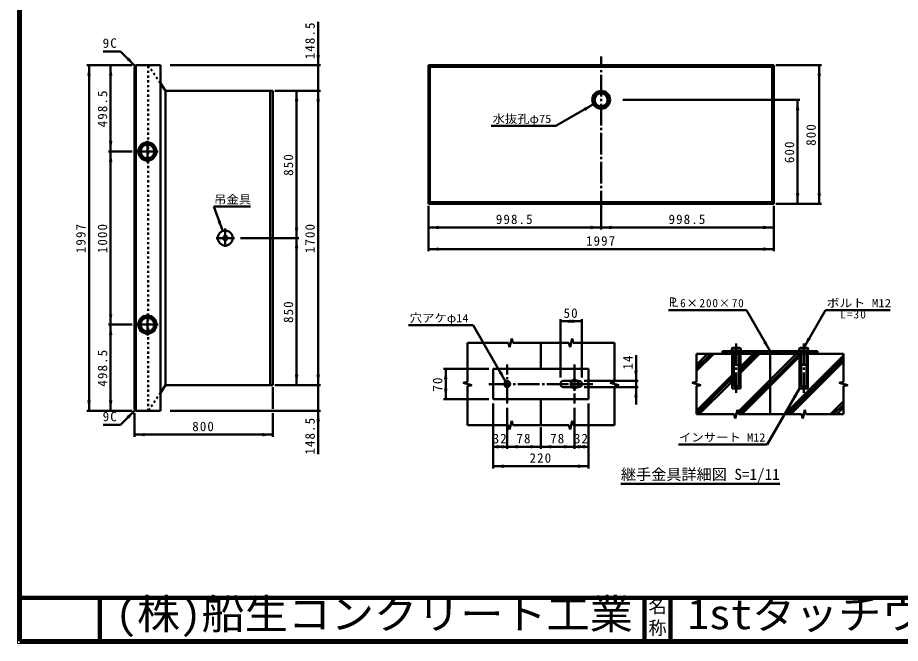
# Model space of a CAD drawing. Units: millimetres, scale not verified, with parts at other scales. Extents: x 100 to 4105, y 100 to 2870.
# Drawn here: x 100 to 2141, y 100 to 1546 of the extents above; entities that cross this region are included whole.
import ezdxf
from ezdxf.enums import TextEntityAlignment as Align

# ---------------------------------------------------------------- set-up
doc = ezdxf.new("R2010")
doc.units = ezdxf.units.MM
doc.header["$LTSCALE"] = 5
for name, pattern in [('USER1', [8, 4, -4]), ('USER2', [13.4, 10, -1.2, 1, -1.2]), ('USER3', [2.2, 1, -1.2])]:
    doc.linetypes.add(name, pattern=pattern)
doc.layers.add('V-nasSTD', color=7, linetype='Continuous', lineweight=50)
doc.styles.add('ＭＳ ゴシック', font='')
doc.styles.get('ＭＳ ゴシック').set_extended_font_data('MS Gothic')

msp = doc.modelspace()

# ---------------------------------------------------------------- hatches: boundary and pattern name
at = {"layer": 'V-nasSTD'}
for points in [[(354.904, 1451.358), (357.733, 1454.186), (371.875, 1434.387), (352.076, 1448.529)], [(795.075, 1460.187), (799.075, 1460.187), (795.075, 1436.187), (791.075, 1460.187)], [(265.075, 1412.187), (261.075, 1412.187), (265.075, 1436.187), (269.075, 1412.187)], [(315.075, 1412.187), (311.075, 1412.187), (315.075, 1436.187), (319.075, 1412.187)], [(1953.875, 1412.187), (1949.875, 1412.187), (1953.875, 1436.187), (1957.875, 1412.187)], [(745.075, 1352.787), (741.075, 1352.787), (745.075, 1376.787), (749.075, 1352.787)], [(795.075, 1352.787), (791.075, 1352.787), (795.075, 1376.787), (799.075, 1352.787)], [(1903.875, 1332.187), (1899.875, 1332.187), (1903.875, 1356.187), (1907.875, 1332.187)], [(1410.85, 1333.887), (1408.85, 1337.351), (1431.635, 1345.887), (1412.85, 1330.423)], [(315.075, 1260.787), (319.075, 1260.787), (315.075, 1236.787), (311.075, 1260.787)], [(315.075, 1212.787), (311.075, 1212.787), (315.075, 1236.787), (319.075, 1212.787)], [(1903.875, 1140.187), (1907.875, 1140.187), (1903.875, 1116.187), (1899.875, 1140.187)], [(1953.875, 1140.187), (1957.875, 1140.187), (1953.875, 1116.187), (1949.875, 1140.187)], [(565.984, 1075.503), (569.742, 1076.871), (574.192, 1052.95), (562.225, 1074.135)], [(1074.075, 1061.187), (1074.075, 1057.187), (1050.075, 1061.187), (1074.075, 1065.187)], [(1425.475, 1061.187), (1425.475, 1065.187), (1449.475, 1061.187), (1425.475, 1057.187)], [(1473.475, 1061.187), (1473.475, 1057.187), (1449.475, 1061.187), (1473.475, 1065.187)], [(1824.875, 1061.187), (1824.875, 1065.187), (1848.875, 1061.187), (1824.875, 1057.187)], [(745.075, 1060.787), (749.075, 1060.787), (745.075, 1036.787), (741.075, 1060.787)], [(745.075, 1012.787), (741.075, 1012.787), (745.075, 1036.787), (749.075, 1012.787)], [(1074.075, 1011.187), (1074.075, 1007.187), (1050.075, 1011.187), (1074.075, 1015.187)], [(1824.875, 1011.187), (1824.875, 1015.187), (1848.875, 1011.187), (1824.875, 1007.187)], [(315.075, 860.787), (319.075, 860.787), (315.075, 836.787), (311.075, 860.787)], [(1379.119, 844.382), (1379.119, 840.382), (1355.119, 844.382), (1379.119, 848.382)], [(1381.119, 844.382), (1381.119, 848.382), (1405.119, 844.382), (1381.119, 840.382)], [(315.075, 812.787), (311.075, 812.787), (315.075, 836.787), (319.075, 812.787)], [(1828.119, 796.167), (1831.584, 798.167), (1840.119, 775.382), (1824.655, 794.167)], [(1930.119, 804.167), (1933.584, 802.167), (1918.119, 783.382), (1926.655, 806.167)], [(745.075, 720.787), (749.075, 720.787), (745.075, 696.787), (741.075, 720.787)], [(795.075, 720.787), (799.075, 720.787), (795.075, 696.787), (791.075, 720.787)], [(1090.119, 710.382), (1086.119, 710.382), (1090.119, 734.382), (1094.119, 710.382)], [(1216.619, 726.229), (1220.084, 728.229), (1228.619, 705.445), (1213.155, 724.229)], [(1530.119, 730.382), (1534.119, 730.382), (1530.119, 706.382), (1526.119, 730.382)], [(1090.119, 688.382), (1094.119, 688.382), (1090.119, 664.382), (1086.119, 688.382)], [(1530.119, 668.382), (1526.119, 668.382), (1530.119, 692.382), (1534.119, 668.382)], [(1896.619, 668.598), (1900.084, 666.598), (1908.619, 689.382), (1893.155, 670.598)], [(265.075, 661.387), (269.075, 661.387), (265.075, 637.387), (261.075, 661.387)], [(315.075, 661.387), (319.075, 661.387), (315.075, 637.387), (311.075, 661.387)], [(354.904, 622.217), (357.733, 619.388), (371.875, 639.187), (352.076, 625.045)], [(795.075, 613.387), (791.075, 613.387), (795.075, 637.387), (799.075, 613.387)], [(394.075, 582.387), (394.075, 578.387), (370.075, 582.387), (394.075, 586.387)], [(666.075, 582.387), (666.075, 586.387), (690.075, 582.387), (666.075, 578.387)], [(1224.119, 554.382), (1224.119, 550.382), (1200.119, 554.382), (1224.119, 558.382)], [(1208.119, 554.382), (1208.119, 558.382), (1232.119, 554.382), (1208.119, 550.382)], [(1256.119, 554.382), (1256.119, 550.382), (1232.119, 554.382), (1256.119, 558.382)], [(1286.119, 554.382), (1286.119, 558.382), (1310.119, 554.382), (1286.119, 550.382)], [(1334.119, 554.382), (1334.119, 550.382), (1310.119, 554.382), (1334.119, 558.382)], [(1364.119, 554.382), (1364.119, 558.382), (1388.119, 554.382), (1364.119, 550.382)], [(1412.119, 554.382), (1412.119, 550.382), (1388.119, 554.382), (1412.119, 558.382)], [(1396.119, 554.382), (1396.119, 558.382), (1420.119, 554.382), (1396.119, 550.382)], [(1224.119, 509.382), (1224.119, 505.382), (1200.119, 509.382), (1224.119, 513.382)], [(1396.119, 509.382), (1396.119, 513.382), (1420.119, 509.382), (1396.119, 505.382)]]:
    msp.add_hatch(color=256, dxfattribs=at).paths.add_polyline_path(points)

# ---------------------------------------------------------------- linework, layer by layer
at = {"layer": 'V-nasSTD', "lineweight": 100}
for p, q in [((105, 2865), (105, 105)), ((105, 205), (4100, 205)), ((290, 205), (290, 105)), ((1550, 205), (1550, 105)), ((1610, 205), (1610, 105)), ((105, 105), (4100, 105))]:
    msp.add_line(p, q, dxfattribs=at)
at = {"layer": 'V-nasSTD'}
for p, q in [((795.075, 1436.187), (795.075, 1536.187)), ((337.934, 1468.328), (297.934, 1468.328)), ((371.875, 1434.387), (337.934, 1468.328)), ((365.075, 1436.187), (260.075, 1436.187)), ((265.075, 1436.187), (265.075, 637.387)), ((315.075, 1236.787), (315.075, 1436.187)), ((373.675, 1436.187), (370.075, 1432.587)), ((370.075, 1432.587), (370.075, 640.987)), ((430.075, 1436.187), (373.675, 1436.187)), ((373.675, 1436.187), (373.675, 637.387)), ((430.075, 637.387), (430.075, 1436.187)), ((453.075, 1436.187), (800.075, 1436.187)), ((795.075, 1376.787), (795.075, 1436.187)), ((1050.075, 1436.187), (1050.075, 1116.187)), ((1848.875, 1436.187), (1050.075, 1436.187)), ((1050.075, 1436.187), (1053.675, 1432.587)), ((1053.675, 1432.587), (1053.675, 1119.787)), ((1845.275, 1432.587), (1053.675, 1432.587)), ((1845.275, 1432.587), (1848.875, 1436.187)), ((1845.275, 1119.787), (1845.275, 1432.587)), ((1848.875, 1116.187), (1848.875, 1436.187)), ((1958.875, 1436.187), (1853.875, 1436.187)), ((1953.875, 1436.187), (1953.875, 1116.187)), ((430.075, 1394.607), (442.075, 1376.787)), ((690.075, 1376.787), (442.075, 1376.787)), ((442.075, 696.787), (442.075, 1376.787)), ((684.075, 696.787), (684.075, 1376.787)), ((690.075, 696.787), (690.075, 1376.787)), ((695.075, 1376.787), (800.075, 1376.787)), ((745.075, 1036.787), (745.075, 1376.787)), ((795.075, 696.787), (795.075, 1376.787)), ((1908.875, 1356.187), (1499.875, 1356.187)), ((1903.875, 1356.187), (1903.875, 1116.187)), ((1345.032, 1295.887), (1431.635, 1345.887)), ((1195.032, 1295.887), (1345.032, 1295.887)), ((365.075, 1236.787), (310.075, 1236.787)), ((315.075, 836.787), (315.075, 1236.787)), ((574.192, 1052.95), (553.671, 1109.332)), ((553.671, 1109.332), (638.671, 1109.332)), ((1053.675, 1119.787), (1050.075, 1116.187)), ((1050.075, 1116.187), (1848.875, 1116.187)), ((1050.075, 1111.187), (1050.075, 1006.187)), ((1053.675, 1119.787), (1845.275, 1119.787)), ((1449.475, 1111.187), (1449.475, 1056.187)), ((1845.275, 1119.787), (1848.875, 1116.187)), ((1848.875, 1111.187), (1848.875, 1006.187)), ((1958.875, 1116.187), (1853.875, 1116.187)), ((1050.075, 1061.187), (1449.475, 1061.187)), ((1449.475, 1061.187), (1848.875, 1061.187)), ((615.075, 1036.787), (750.075, 1036.787)), ((745.075, 696.787), (745.075, 1036.787)), ((1050.075, 1011.187), (1848.875, 1011.187)), ((1605.501, 869.985), (1785.501, 869.985)), ((1785.501, 869.985), (1840.119, 775.382)), ((1968.119, 869.985), (1918.119, 783.382)), ((1968.119, 869.985), (2118.119, 869.985)), ((1355.119, 849.382), (1355.119, 714.382)), ((1355.119, 844.382), (1405.119, 844.382)), ((1405.119, 849.382), (1405.119, 714.382)), ((365.075, 836.787), (310.075, 836.787)), ((315.075, 637.387), (315.075, 836.787)), ((1003.619, 835.348), (1153.619, 835.348)), ((1228.619, 705.445), (1153.619, 835.348)), ((1242.619, 804.382), (1237.619, 784.382)), ((1242.619, 804.382), (1245.119, 794.382)), ((1382.619, 804.382), (1377.619, 784.382)), ((1382.619, 804.382), (1385.119, 794.382)), ((1140.119, 794.382), (1235.119, 794.382)), ((1140.119, 704.382), (1140.119, 794.382)), ((1235.119, 794.382), (1237.619, 784.382)), ((1245.119, 794.382), (1375.119, 794.382)), ((1310.119, 794.382), (1310.119, 734.382)), ((1375.119, 794.382), (1377.619, 784.382)), ((1385.119, 794.382), (1480.119, 794.382)), ((1480.119, 794.382), (1480.119, 704.382)), ((1753.619, 783.382), (1751.619, 781.382)), ((1751.619, 781.382), (1751.619, 775.382)), ((1772.619, 781.382), (1751.619, 781.382)), ((1770.619, 783.382), (1753.619, 783.382)), ((1770.619, 783.382), (1772.619, 781.382)), ((1772.619, 775.382), (1772.619, 781.382)), ((1909.619, 783.382), (1907.619, 781.382)), ((1907.619, 781.382), (1907.619, 775.382)), ((1928.619, 781.382), (1907.619, 781.382)), ((1926.619, 783.382), (1909.619, 783.382)), ((1926.619, 783.382), (1928.619, 781.382)), ((1928.619, 775.382), (1928.619, 781.382)), ((1530.119, 706.382), (1530.119, 766.382)), ((1670.119, 769.382), (1670.119, 704.382)), ((2010.119, 769.382), (1670.119, 769.382)), ((1695.823, 769.382), (1670.119, 743.678)), ((1702.894, 769.382), (1670.119, 736.607)), ((1709.965, 769.382), (1670.119, 729.536)), ((1950.119, 775.382), (1730.119, 775.382)), ((1730.119, 775.382), (1730.119, 769.382)), ((1731.179, 769.382), (1737.179, 775.382)), ((1738.25, 769.382), (1744.25, 775.382)), ((1745.321, 769.382), (1751.321, 775.382)), ((1751.619, 775.382), (1772.619, 775.382)), ((1752.392, 769.382), (1756.119, 773.11)), ((1752.619, 689.382), (1752.619, 769.382)), ((1756.119, 745.382), (1756.119, 775.382)), ((1900.884, 769.382), (1765.872, 634.37)), ((1907.955, 769.382), (1767.955, 629.382)), ((1772.534, 775.382), (1768.119, 770.968)), ((1768.119, 775.382), (1768.119, 745.382)), ((1771.619, 689.382), (1771.619, 769.382)), ((1801.889, 769.382), (1771.619, 739.112)), ((1808.96, 769.382), (1771.619, 732.041)), ((1816.031, 769.382), (1771.619, 724.97)), ((1773.605, 769.382), (1779.605, 775.382)), ((1775.026, 629.382), (1908.619, 762.975)), ((1780.676, 769.382), (1786.676, 775.382)), ((1787.747, 769.382), (1793.747, 775.382)), ((1794.818, 769.382), (1800.818, 775.382)), ((1801.889, 769.382), (1807.889, 775.382)), ((1808.96, 769.382), (1814.96, 775.382)), ((1816.031, 769.382), (1822.031, 775.382)), ((1823.103, 769.382), (1829.103, 775.382)), ((1830.174, 769.382), (1836.174, 775.382)), ((1837.245, 769.382), (1840.119, 772.257)), ((1843.245, 775.382), (1840.119, 772.257)), ((1840.119, 769.382), (1840.119, 629.382)), ((1844.316, 769.382), (1850.316, 775.382)), ((1851.387, 769.382), (1857.387, 775.382)), ((1858.458, 769.382), (1864.458, 775.382)), ((1865.529, 769.382), (1871.529, 775.382)), ((1872.6, 769.382), (1878.6, 775.382)), ((1874.021, 629.382), (2010.119, 765.48)), ((1879.671, 769.382), (1885.671, 775.382)), ((1881.092, 629.382), (2010.119, 758.409)), ((1886.742, 769.382), (1892.742, 775.382)), ((1893.813, 769.382), (1899.813, 775.382)), ((1900.884, 769.382), (1906.884, 775.382)), ((1907.619, 775.382), (1928.619, 775.382)), ((1907.955, 769.382), (1912.119, 773.546)), ((1908.619, 689.382), (1908.619, 769.382)), ((1912.119, 745.382), (1912.119, 775.382)), ((1928.098, 775.382), (1924.119, 771.404)), ((1924.119, 775.382), (1924.119, 745.382)), ((1927.619, 689.382), (1927.619, 769.382)), ((1929.169, 769.382), (1935.169, 775.382)), ((1936.24, 769.382), (1942.24, 775.382)), ((1943.311, 769.382), (1949.311, 775.382)), ((1950.119, 775.382), (1950.119, 769.382)), ((2010.119, 704.382), (2010.119, 769.382)), ((1756.119, 695.382), (1756.119, 745.382)), ((1768.119, 695.382), (1768.119, 745.382)), ((1888.164, 629.382), (2010.119, 751.338)), ((1912.119, 695.382), (1912.119, 745.382)), ((1924.119, 695.382), (1924.119, 745.382)), ((1085.119, 734.382), (1190.119, 734.382)), ((1090.119, 664.382), (1090.119, 734.382)), ((1200.119, 734.382), (1200.119, 664.382)), ((1420.119, 734.382), (1200.119, 734.382)), ((1420.119, 664.382), (1420.119, 734.382)), ((1731.889, 699.382), (1752.619, 720.112)), ((442.075, 696.787), (430.075, 678.967)), ((690.075, 696.787), (442.075, 696.787)), ((695.075, 696.787), (800.075, 696.787)), ((795.075, 696.787), (795.075, 637.387)), ((1130.119, 701.882), (1140.119, 704.382)), ((1130.119, 701.882), (1150.119, 696.882)), ((1140.119, 694.382), (1150.119, 696.882)), ((1140.119, 604.382), (1140.119, 694.382)), ((1362.119, 706.382), (1382.057, 706.382)), ((1379.026, 704.632), (1388.119, 709.882)), ((1379.026, 694.132), (1379.026, 704.632)), ((1388.119, 688.882), (1379.026, 694.132)), ((1388.119, 709.882), (1397.213, 704.632)), ((1397.213, 694.132), (1388.119, 688.882)), ((1394.182, 706.382), (1398.119, 706.382)), ((1397.213, 704.632), (1397.213, 694.132)), ((1535.119, 706.382), (1410.119, 706.382)), ((1470.119, 701.882), (1480.119, 704.382)), ((1470.119, 701.882), (1490.119, 696.882)), ((1480.119, 694.382), (1490.119, 696.882)), ((1480.119, 694.382), (1480.119, 604.382)), ((1530.119, 692.382), (1530.119, 706.382)), ((1660.119, 701.882), (1670.119, 704.382)), ((1660.119, 701.882), (1680.119, 696.882)), ((1731.889, 699.382), (1670.119, 637.612)), ((1738.96, 699.382), (1670.119, 630.541)), ((1670.119, 694.382), (1680.119, 696.882)), ((1670.388, 694.45), (1670.119, 694.181)), ((1670.119, 694.382), (1670.119, 629.382)), ((1746.031, 699.382), (1676.031, 629.382)), ((1738.96, 699.382), (1752.619, 713.041)), ((1746.031, 699.382), (1752.619, 705.97)), ((2000.119, 701.882), (2010.119, 704.382)), ((2000.119, 701.882), (2020.119, 696.882)), ((2010.119, 694.382), (2020.119, 696.882)), ((2010.119, 694.382), (2010.119, 629.382)), ((2019.031, 696.61), (2019.466, 697.046)), ((690.075, 642.387), (690.075, 691.787)), ((1382.057, 692.382), (1362.119, 692.382)), ((1398.119, 692.382), (1394.182, 692.382)), ((1535.119, 692.382), (1410.119, 692.382)), ((1530.119, 652.382), (1530.119, 692.382)), ((1771.619, 689.382), (1752.619, 689.382)), ((1833.619, 559.479), (1908.619, 689.382)), ((1927.619, 689.382), (1908.619, 689.382)), ((1085.119, 664.382), (1190.119, 664.382)), ((1200.119, 664.382), (1420.119, 664.382)), ((1200.119, 654.382), (1200.119, 504.382)), ((1310.119, 664.382), (1310.119, 604.382)), ((1420.119, 654.382), (1420.119, 504.382)), ((1980.087, 629.382), (2010.119, 659.414)), ((365.075, 637.387), (260.075, 637.387)), ((371.875, 639.187), (337.934, 605.246)), ((370.075, 640.987), (373.675, 637.387)), ((373.675, 637.387), (430.075, 637.387)), ((453.075, 637.387), (800.075, 637.387)), ((795.075, 637.387), (795.075, 537.387)), ((1232.119, 644.382), (1232.119, 549.382)), ((1388.119, 644.382), (1388.119, 549.382)), ((1764.619, 639.382), (1759.619, 619.382)), ((1764.619, 639.382), (1767.119, 629.382)), ((1920.619, 639.382), (1915.619, 619.382)), ((1920.619, 639.382), (1923.119, 629.382)), ((1987.158, 629.382), (2010.119, 652.343)), ((1994.23, 629.382), (2010.119, 645.272)), ((370.075, 577.387), (370.075, 632.387)), ((690.075, 577.387), (690.075, 632.387)), ((1242.619, 614.382), (1237.619, 594.382)), ((1242.619, 614.382), (1245.119, 604.382)), ((1382.619, 614.382), (1377.619, 594.382)), ((1382.619, 614.382), (1385.119, 604.382)), ((1670.119, 629.382), (1757.119, 629.382)), ((1757.119, 629.382), (1759.619, 619.382)), ((1757.872, 626.37), (1762.531, 631.029)), ((1767.119, 629.382), (1913.119, 629.382)), ((1913.119, 629.382), (1915.619, 619.382)), ((1923.119, 629.382), (2010.119, 629.382)), ((337.934, 605.246), (297.934, 605.246)), ((1235.119, 604.382), (1140.119, 604.382)), ((1235.119, 604.382), (1237.619, 594.382)), ((1375.119, 604.382), (1245.119, 604.382)), ((1310.119, 599.382), (1310.119, 549.382)), ((1375.119, 604.382), (1377.619, 594.382)), ((1480.119, 604.382), (1385.119, 604.382)), ((690.075, 582.387), (370.075, 582.387)), ((1200.119, 554.382), (1232.119, 554.382)), ((1232.119, 554.382), (1310.119, 554.382)), ((1310.119, 554.382), (1388.119, 554.382)), ((1420.119, 554.382), (1388.119, 554.382)), ((1833.619, 559.479), (1628.619, 559.479)), ((1200.119, 509.382), (1420.119, 509.382)), ((1495.12, 468.355), (1862.62, 468.355))]:
    msp.add_line(p, q, dxfattribs=at)
at = {"layer": 'V-nasSTD', "linetype": 'USER2'}
for p, q in [((1449.475, 1096.187), (1449.475, 1456.187)), ((400.075, 1261.787), (400.075, 1211.787)), ((375.075, 1236.787), (425.075, 1236.787)), ((580.075, 1058.587), (580.075, 1016.187)), ((558.875, 1036.787), (601.275, 1036.787)), ((400.075, 861.787), (400.075, 811.787)), ((375.075, 836.787), (425.075, 836.787)), ((1762.119, 793.382), (1762.119, 679.382)), ((1918.119, 793.382), (1918.119, 679.382)), ((1232.119, 654.382), (1232.119, 744.382)), ((1388.119, 744.382), (1388.119, 654.382)), ((1190.119, 699.382), (1430.119, 699.382))]:
    msp.add_line(p, q, dxfattribs=at)
at = {"layer": 'V-nasSTD', "linetype": 'USER3'}
for p, q in [((402.075, 637.387), (402.075, 1436.187)), ((402.075, 1436.187), (430.075, 1394.607)), ((430.075, 678.967), (402.075, 637.387))]:
    msp.add_line(p, q, dxfattribs=at)
at = {"layer": 'V-nasSTD', "linetype": 'USER1'}
for p, q in [((1382.057, 706.382), (1394.182, 706.382)), ((1394.182, 692.382), (1382.057, 692.382))]:
    msp.add_line(p, q, dxfattribs=at)
at = {"layer": 'V-nasSTD', "lineweight": 13}
msp.add_lwpolyline([(100, 100), (100, 2870), (4105, 2870), (4105, 100)], close=True, dxfattribs=at)
at = {"layer": 'V-nasSTD'}
for centre, radius in [((1449.475, 1356.187), 20.6), ((1449.475, 1356.187), 17), ((1449.475, 1356.187), 15), ((400.075, 1236.787), 21), ((400.075, 1236.787), 18), ((400.075, 1236.787), 16), ((580.075, 1036.787), 17.2), ((580.075, 1036.787), 5), ((400.075, 836.787), 21), ((400.075, 836.787), 18), ((400.075, 836.787), 16), ((1232.119, 699.382), 7), ((1388.119, 699.382), 8.5)]:
    msp.add_circle(centre, radius, dxfattribs=at)
for centre, radius, start, end in [((1762.119, 754.82), 28.562, 68.4314, 111.5686), ((1918.119, 754.82), 28.562, 68.4314, 111.5686), ((1762.119, 753.382), 10, 233.1301, 306.8699), ((1918.119, 753.382), 10, 233.1301, 306.8699), ((1362.119, 699.382), 7, 90, 270), ((1398.119, 699.382), 7, 270, 90), ((1762.119, 703.382), 10, 233.1301, 306.8699), ((1918.119, 703.382), 10, 233.1301, 306.8699)]:
    msp.add_arc(centre, radius, start, end, dxfattribs=at)

# ---------------------------------------------------------------- texts
at = {"layer": 'V-nasSTD', "style": 'ＭＳ ゴシック'}
for s, height, width, p in [('水抜孔φ75', 19.06, 1.1, (1266.282, 1321.887)), ('吊金具', 19.06, 1.1, (597.171, 1135.332)), ('Ｐ', 21.63, 0.9, (1615.378, 899.485)), ('Ｌ', 21.63, 0.9, (1620.001, 899.485)), ('ボルト M12', 19.06, 1.15, (2045.619, 895.985)), ('穴アケφ14', 19.06, 1.1, (1074.869, 861.348)), ('インサート M12', 19.06, 1.1, (1729.619, 585.479))]:
    msp.add_text(s, height=height, dxfattribs=dict(at, width=width)).set_placement(p, align=Align.TOP_CENTER)
msp.add_text('継手金具詳細図 S=1/11', height=25.66, dxfattribs=at).set_placement((1678.87, 503.355), align=Align.TOP_CENTER)
at = {"layer": 'V-nasSTD', "style": 'ＭＳ ゴシック', "width": 1.05}
for s, p in [('(株)船生コンクリート工業', (326, 202.55)), ('1stタッチウォールＦ型', (1649.25, 202.47))]:
    msp.add_text(s, height=69.65, dxfattribs=at).set_placement(p, align=Align.TOP_LEFT)
at = {"layer": 'V-nasSTD', "style": 'ＭＳ ゴシック'}
for s, p in [('名', (1558.982, 200.999)), ('称', (1558.976, 151.01))]:
    msp.add_text(s, height=30.79, dxfattribs=at).set_placement(p, align=Align.TOP_LEFT)
at = {"layer": 'V-nasSTD', "char_height": 21.99, "attachment_point": 2, "rotation": 90, "style": 'ＭＳ ゴシック'}
for s, insert in [('\\T1.17;148.5', (765.075, 1493.687)), ('\\T1.17;498.5', (285.075, 1336.487)), ('\\T1.17;800', (1923.875, 1276.187)), ('\\T1.17;600', (1873.875, 1236.187)), ('\\T1.17;850', (715.075, 1206.787)), ('\\T1.17;1997', (235.075, 1036.787)), ('\\T1.17;1000', (285.075, 1036.787)), ('\\T1.17;1700', (765.075, 1036.787)), ('\\T1.17;850', (715.075, 866.787)), ('\\T1.17;498.5', (285.075, 737.087)), ('\\T1.17;14', (1500.119, 750.132)), ('\\T1.17;70', (1060.119, 699.382)), ('\\T1.17;148.5', (765.075, 579.887))]:
    msp.add_mtext(s, dxfattribs=dict(at, insert=insert))
at = {"layer": 'V-nasSTD', "attachment_point": 2, "style": 'ＭＳ ゴシック'}
for s, insert, char_height in [('\\T1.17;9C', (314.184, 1498.328), 21.99), ('\\T1.17;998.5', (1249.775, 1091.187), 21.99), ('\\T1.17;998.5', (1649.175, 1091.187), 21.99), ('\\T1.17;1997', (1449.475, 1041.187), 21.99), ('\\T1.15;6×200×70', (1706.751, 895.985), 19.06), ('\\T1.17;50', (1380.119, 874.382), 21.99), ('\\T1.19;L=30', (2033.339, 869.985), 19.06), ('\\T1.17;9C', (314.184, 635.246), 21.99), ('\\T1.17;800', (530.075, 612.387), 21.99), ('\\T1.17;32', (1216.119, 584.382), 21.99), ('\\T1.17;78', (1271.119, 584.382), 21.99), ('\\T1.17;78', (1349.119, 584.382), 21.99), ('\\T1.17;32', (1404.119, 584.382), 21.99), ('\\T1.17;220', (1310.119, 539.382), 21.99)]:
    msp.add_mtext(s, dxfattribs=dict(at, insert=insert, char_height=char_height))

doc.saveas('drawing.dxf')
